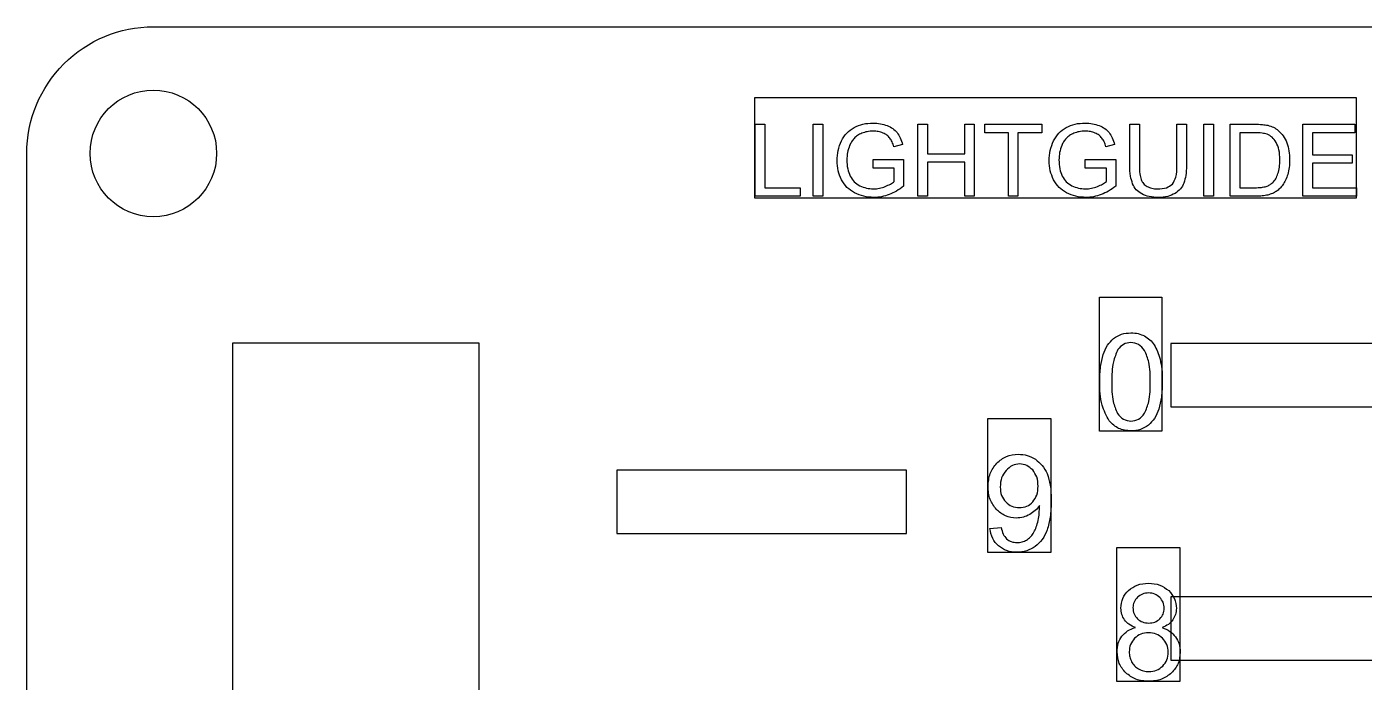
# Model space of a CAD drawing. Header units: millimetres. Extents: x -270 to -4, y 9 to 185.
# Drawn here: x -135.9 to -93.64, y 46.06 to 66.77 of the extents above; entities that cross this region are included whole.
import ezdxf

# ---------------------------------------------------------------- set-up
doc = ezdxf.new("R2010")
doc.units = ezdxf.units.MM
doc.layers.get('0').update_dxf_attribs({"linetype": 'CONTINUOUS'})

msp = doc.modelspace()

# ---------------------------------------------------------------- linework, layer by layer
for p, q in [((-112.88, 61.413), (-112.88, 63.685)), ((-112.88, 63.685), (-112.579, 63.685)), ((-112.579, 63.685), (-112.579, 61.681)), ((-111.05, 61.413), (-111.05, 63.685)), ((-111.05, 63.685), (-110.75, 63.685)), ((-110.75, 63.685), (-110.75, 61.413)), ((-107.741, 61.413), (-107.741, 63.685)), ((-107.741, 63.685), (-107.44, 63.685)), ((-107.44, 63.685), (-107.44, 62.752)), ((-106.258, 62.752), (-106.258, 63.685)), ((-106.258, 63.685), (-105.958, 63.685)), ((-105.958, 63.685), (-105.958, 61.413)), ((-105.628, 63.417), (-105.628, 63.685)), ((-105.628, 63.685), (-103.826, 63.685)), ((-104.879, 63.417), (-105.628, 63.417)), ((-104.879, 61.413), (-104.879, 63.417)), ((-103.826, 63.417), (-104.578, 63.417)), ((-104.578, 63.417), (-104.578, 61.413)), ((-103.826, 63.685), (-103.826, 63.417)), ((-101.043, 62.372), (-101.043, 63.685)), ((-101.043, 63.685), (-100.743, 63.685)), ((-100.743, 63.685), (-100.743, 62.374)), ((-99.557, 63.685), (-99.256, 63.685)), ((-99.557, 62.374), (-99.557, 63.685)), ((-99.256, 63.685), (-99.256, 62.372)), ((-98.704, 61.413), (-98.704, 63.685)), ((-98.704, 63.685), (-98.403, 63.685)), ((-98.403, 63.685), (-98.403, 61.413)), ((-97.873, 61.413), (-97.873, 63.685)), ((-97.873, 63.685), (-97.09, 63.685)), ((-97.095, 63.417), (-97.572, 63.417)), ((-97.572, 63.417), (-97.572, 61.681)), ((-95.574, 61.413), (-95.574, 63.685)), ((-95.574, 63.685), (-93.931, 63.685)), ((-93.931, 63.417), (-95.273, 63.417)), ((-95.273, 63.417), (-95.273, 62.721)), ((-93.931, 63.685), (-93.931, 63.417)), ((-108.227, 63.05), (-108.499, 62.975)), ((-101.525, 63.05), (-101.797, 62.975)), ((-109.156, 62.571), (-108.193, 62.572)), ((-109.156, 62.304), (-109.156, 62.571)), ((-108.193, 62.572), (-108.193, 61.729)), ((-107.44, 62.752), (-106.258, 62.752)), ((-102.454, 62.571), (-101.491, 62.572)), ((-102.454, 62.304), (-102.454, 62.571)), ((-101.491, 62.572), (-101.491, 61.729)), ((-95.273, 62.721), (-94.016, 62.721)), ((-94.016, 62.721), (-94.016, 62.454)), ((-108.488, 62.304), (-109.156, 62.304)), ((-108.488, 61.881), (-108.488, 62.304)), ((-106.258, 62.484), (-107.44, 62.484)), ((-107.44, 62.484), (-107.44, 61.413)), ((-106.258, 61.413), (-106.258, 62.484)), ((-101.786, 62.304), (-102.454, 62.304)), ((-101.786, 61.881), (-101.786, 62.304)), ((-94.016, 62.454), (-95.273, 62.454)), ((-95.273, 62.454), (-95.273, 61.681)), ((-111.46, 61.413), (-112.88, 61.413)), ((-112.579, 61.681), (-111.46, 61.681)), ((-111.46, 61.681), (-111.46, 61.413)), ((-110.75, 61.413), (-111.05, 61.413)), ((-107.44, 61.413), (-107.741, 61.413)), ((-105.958, 61.413), (-106.258, 61.413)), ((-104.578, 61.413), (-104.879, 61.413)), ((-98.403, 61.413), (-98.704, 61.413)), ((-97.053, 61.413), (-97.873, 61.413)), ((-97.572, 61.681), (-97.087, 61.681)), ((-93.878, 61.413), (-95.574, 61.413)), ((-95.273, 61.681), (-93.878, 61.681)), ((-93.878, 61.681), (-93.878, 61.413)), ((-105.467, 50.92), (-105.109, 50.953))]:
    msp.add_line(p, q)
msp.add_lwpolyline([(-71.95, 62.766), (-71.95, 12.746, -0.414214), (-75.95, 8.746), (-131.9, 8.746, -0.414214), (-135.9, 12.746), (-135.9, 62.766, -0.414214), (-131.9, 66.766), (-75.95, 66.766, -0.414214)], format="xyb", close=True)
for points in [[(-93.888, 61.354), (-112.89, 61.354), (-112.89, 64.529), (-93.888, 64.529)], [(-100.029, 53.991), (-102.005, 53.991), (-102.005, 58.225), (-100.029, 58.225)], [(-121.6, 56.766), (-129.4, 56.766), (-129.4, 18.746), (-121.6, 18.746)], [(-90.6, 56.756), (-99.75, 56.756), (-99.75, 54.756), (-90.6, 54.756)], [(-103.54, 50.157), (-105.533, 50.157), (-105.533, 54.391), (-103.54, 54.391)], [(-108.1, 52.756), (-117.25, 52.756), (-117.25, 50.756), (-108.1, 50.756)], [(-99.46, 46.081), (-101.457, 46.081), (-101.457, 50.315), (-99.46, 50.315)], [(-90.6, 48.756), (-99.75, 48.756), (-99.75, 46.756), (-90.6, 46.756)]]:
    msp.add_lwpolyline(points, close=True)
at = {"extrusion": (0, 0, -1)}
for start, end in [(0, 180), (-180, 0)]:
    msp.add_arc((131.9, 62.766), 2, start, end, dxfattribs=at)
for points, knots in [([(-110.157, 63.158), (-110.106, 63.247), (-110.008, 63.421), (-109.84, 63.531), (-109.757, 63.585)], [0, 0, 0, 0, 0.03023306, 0.05922923, 0.05922923, 0.05922923, 0.05922923]), ([(-109.757, 63.585), (-109.665, 63.625), (-109.474, 63.71), (-109.266, 63.719), (-109.158, 63.724)], [0, 0, 0, 0, 0.0299118, 0.0620763, 0.0620763, 0.0620763, 0.0620763]), ([(-109.513, 63.404), (-109.56, 63.382), (-109.65, 63.341), (-109.721, 63.272), (-109.755, 63.239)], [0, 0, 0, 0, 0.01540607, 0.02952897, 0.02952897, 0.02952897, 0.02952897]), ([(-109.156, 63.467), (-109.221, 63.465), (-109.343, 63.461), (-109.458, 63.422), (-109.513, 63.404)], [0, 0, 0, 0, 0.01928764, 0.03638215, 0.03638215, 0.03638215, 0.03638215]), ([(-109.158, 63.724), (-109.079, 63.721), (-108.926, 63.716), (-108.782, 63.668), (-108.712, 63.644)], [0, 0, 0, 0, 0.0235523, 0.04548878, 0.04548878, 0.04548878, 0.04548878]), ([(-108.843, 63.407), (-108.892, 63.425), (-108.993, 63.46), (-109.101, 63.465), (-109.156, 63.467)], [0, 0, 0, 0, 0.01554148, 0.03204217, 0.03204217, 0.03204217, 0.03204217]), ([(-108.626, 63.248), (-108.655, 63.28), (-108.717, 63.348), (-108.799, 63.387), (-108.843, 63.407)], [0, 0, 0, 0, 0.01284115, 0.02712912, 0.02712912, 0.02712912, 0.02712912]), ([(-108.712, 63.644), (-108.65, 63.616), (-108.531, 63.562), (-108.442, 63.467), (-108.399, 63.422)], [0, 0, 0, 0, 0.02017558, 0.03868247, 0.03868247, 0.03868247, 0.03868247]), ([(-108.399, 63.422), (-108.363, 63.368), (-108.286, 63.254), (-108.248, 63.121), (-108.227, 63.05)], [0, 0, 0, 0, 0.01921618, 0.0412181, 0.0412181, 0.0412181, 0.0412181]), ([(-103.455, 63.158), (-103.404, 63.247), (-103.306, 63.421), (-103.138, 63.531), (-103.056, 63.585)], [0, 0, 0, 0, 0.03023304, 0.05922921, 0.05922921, 0.05922921, 0.05922921]), ([(-103.056, 63.585), (-102.964, 63.625), (-102.773, 63.71), (-102.564, 63.719), (-102.456, 63.724)], [0, 0, 0, 0, 0.02991177, 0.06207627, 0.06207627, 0.06207627, 0.06207627]), ([(-102.811, 63.404), (-102.858, 63.382), (-102.948, 63.341), (-103.019, 63.272), (-103.053, 63.239)], [0, 0, 0, 0, 0.01540609, 0.02952896, 0.02952896, 0.02952896, 0.02952896]), ([(-102.454, 63.467), (-102.519, 63.465), (-102.641, 63.461), (-102.756, 63.422), (-102.811, 63.404)], [0, 0, 0, 0, 0.01928767, 0.03638218, 0.03638218, 0.03638218, 0.03638218]), ([(-102.456, 63.724), (-102.377, 63.721), (-102.224, 63.716), (-102.08, 63.668), (-102.01, 63.644)], [0, 0, 0, 0, 0.02355239, 0.04548887, 0.04548887, 0.04548887, 0.04548887]), ([(-102.141, 63.407), (-102.19, 63.425), (-102.291, 63.46), (-102.399, 63.465), (-102.454, 63.467)], [0, 0, 0, 0, 0.01554156, 0.03204217, 0.03204217, 0.03204217, 0.03204217]), ([(-101.924, 63.248), (-101.953, 63.28), (-102.015, 63.348), (-102.097, 63.387), (-102.141, 63.407)], [0, 0, 0, 0, 0.0128411, 0.02712911, 0.02712911, 0.02712911, 0.02712911]), ([(-102.01, 63.644), (-101.948, 63.616), (-101.829, 63.562), (-101.74, 63.467), (-101.698, 63.422)], [0, 0, 0, 0, 0.02017563, 0.03868241, 0.03868241, 0.03868241, 0.03868241]), ([(-101.698, 63.422), (-101.661, 63.368), (-101.584, 63.254), (-101.546, 63.121), (-101.525, 63.05)], [0, 0, 0, 0, 0.01921618, 0.04121813, 0.04121813, 0.04121813, 0.04121813]), ([(-96.706, 63.371), (-96.758, 63.384), (-96.885, 63.417), (-97.017, 63.417), (-97.095, 63.417)], [0, 0, 0, 0, 0.01615532, 0.03932268, 0.03932268, 0.03932268, 0.03932268]), ([(-97.09, 63.685), (-97.012, 63.685), (-96.876, 63.685), (-96.742, 63.662), (-96.685, 63.653)], [0, 0, 0, 0, 0.02338491, 0.04065031, 0.04065031, 0.04065031, 0.04065031]), ([(-96.685, 63.653), (-96.623, 63.635), (-96.502, 63.601), (-96.401, 63.527), (-96.352, 63.49)], [0, 0, 0, 0, 0.01917061, 0.03736995, 0.03736995, 0.03736995, 0.03736995]), ([(-96.352, 63.49), (-96.296, 63.435), (-96.181, 63.323), (-96.116, 63.177), (-96.083, 63.102)], [0, 0, 0, 0, 0.02337655, 0.04763669, 0.04763669, 0.04763669, 0.04763669]), ([(-110.295, 62.538), (-110.29, 62.646), (-110.279, 62.861), (-110.197, 63.059), (-110.157, 63.158)], [0, 0, 0, 0, 0.03225874, 0.06388253, 0.06388253, 0.06388253, 0.06388253]), ([(-109.899, 63.014), (-109.924, 62.942), (-109.976, 62.794), (-109.982, 62.637), (-109.985, 62.557)], [0, 0, 0, 0, 0.02291974, 0.04677694, 0.04677694, 0.04677694, 0.04677694]), ([(-109.755, 63.239), (-109.784, 63.204), (-109.841, 63.135), (-109.88, 63.054), (-109.899, 63.014)], [0, 0, 0, 0, 0.01350743, 0.0267606, 0.0267606, 0.0267606, 0.0267606]), ([(-108.499, 62.975), (-108.515, 63.028), (-108.546, 63.125), (-108.601, 63.21), (-108.626, 63.248)], [0, 0, 0, 0, 0.01653009, 0.03022279, 0.03022279, 0.03022279, 0.03022279]), ([(-103.594, 62.538), (-103.588, 62.646), (-103.577, 62.861), (-103.495, 63.059), (-103.455, 63.158)], [0, 0, 0, 0, 0.03225874, 0.06388252, 0.06388252, 0.06388252, 0.06388252]), ([(-103.197, 63.014), (-103.222, 62.942), (-103.274, 62.794), (-103.28, 62.637), (-103.283, 62.557)], [0, 0, 0, 0, 0.02291976, 0.04677695, 0.04677695, 0.04677695, 0.04677695]), ([(-103.053, 63.239), (-103.082, 63.204), (-103.14, 63.135), (-103.178, 63.054), (-103.197, 63.014)], [0, 0, 0, 0, 0.01350744, 0.0267606, 0.0267606, 0.0267606, 0.0267606]), ([(-101.797, 62.975), (-101.813, 63.028), (-101.844, 63.125), (-101.899, 63.21), (-101.924, 63.248)], [0, 0, 0, 0, 0.01653009, 0.03022282, 0.03022282, 0.03022282, 0.03022282]), ([(-96.421, 63.114), (-96.46, 63.172), (-96.534, 63.281), (-96.651, 63.342), (-96.706, 63.371)], [0, 0, 0, 0, 0.02058329, 0.03883834, 0.03883834, 0.03883834, 0.03883834]), ([(-96.304, 62.566), (-96.306, 62.673), (-96.31, 62.864), (-96.387, 63.038), (-96.421, 63.114)], [0, 0, 0, 0, 0.0316646, 0.05653894, 0.05653894, 0.05653894, 0.05653894]), ([(-96.083, 63.102), (-96.057, 63.018), (-96.003, 62.842), (-95.997, 62.658), (-95.994, 62.561)], [0, 0, 0, 0, 0.02619548, 0.05498169, 0.05498169, 0.05498169, 0.05498169]), ([(-109.985, 62.557), (-109.982, 62.463), (-109.977, 62.287), (-109.911, 62.124), (-109.881, 62.048)], [0, 0, 0, 0, 0.02802766, 0.05227719, 0.05227719, 0.05227719, 0.05227719]), ([(-103.283, 62.557), (-103.281, 62.463), (-103.275, 62.287), (-103.209, 62.124), (-103.179, 62.048)], [0, 0, 0, 0, 0.02802766, 0.05227719, 0.05227719, 0.05227719, 0.05227719]), ([(-96.364, 62.128), (-96.346, 62.194), (-96.309, 62.338), (-96.306, 62.486), (-96.304, 62.566)], [0, 0, 0, 0, 0.02047477, 0.04433785, 0.04433785, 0.04433785, 0.04433785]), ([(-95.994, 62.561), (-95.996, 62.48), (-96, 62.324), (-96.037, 62.174), (-96.054, 62.103)], [0, 0, 0, 0, 0.02446386, 0.04640905, 0.04640905, 0.04640905, 0.04640905]), ([(-110.156, 61.932), (-110.197, 62.026), (-110.28, 62.22), (-110.29, 62.43), (-110.295, 62.538)], [0, 0, 0, 0, 0.03056629, 0.06265375, 0.06265375, 0.06265375, 0.06265375]), ([(-103.454, 61.932), (-103.495, 62.026), (-103.578, 62.22), (-103.588, 62.43), (-103.594, 62.538)], [0, 0, 0, 0, 0.03056631, 0.06265377, 0.06265377, 0.06265377, 0.06265377]), ([(-100.956, 61.803), (-100.982, 61.884), (-101.039, 62.07), (-101.042, 62.264), (-101.043, 62.372)], [0, 0, 0, 0, 0.02551389, 0.05789098, 0.05789098, 0.05789098, 0.05789098]), ([(-100.743, 62.374), (-100.742, 62.288), (-100.742, 62.14), (-100.703, 61.997), (-100.688, 61.937)], [0, 0, 0, 0, 0.0257523, 0.04414665, 0.04414665, 0.04414665, 0.04414665]), ([(-99.698, 61.796), (-99.657, 61.867), (-99.556, 62.045), (-99.556, 62.251), (-99.557, 62.374)], [0, 0, 0, 0, 0.02438999, 0.06041361, 0.06041361, 0.06041361, 0.06041361]), ([(-99.256, 62.372), (-99.257, 62.269), (-99.26, 62.084), (-99.311, 61.907), (-99.333, 61.828)], [0, 0, 0, 0, 0.03079562, 0.05517954, 0.05517954, 0.05517954, 0.05517954]), ([(-96.53, 61.841), (-96.496, 61.881), (-96.423, 61.967), (-96.384, 62.072), (-96.364, 62.128)], [0, 0, 0, 0, 0.01573961, 0.03346586, 0.03346586, 0.03346586, 0.03346586]), ([(-109.743, 61.517), (-109.828, 61.57), (-109.999, 61.676), (-110.104, 61.847), (-110.156, 61.932)], [0, 0, 0, 0, 0.02973315, 0.05926686, 0.05926686, 0.05926686, 0.05926686]), ([(-109.881, 62.048), (-109.842, 61.985), (-109.766, 61.858), (-109.639, 61.782), (-109.576, 61.744)], [0, 0, 0, 0, 0.02197553, 0.04360846, 0.04360846, 0.04360846, 0.04360846]), ([(-109.576, 61.744), (-109.508, 61.716), (-109.373, 61.658), (-109.225, 61.649), (-109.151, 61.645)], [0, 0, 0, 0, 0.02192064, 0.04392004, 0.04392004, 0.04392004, 0.04392004]), ([(-109.151, 61.645), (-109.086, 61.648), (-108.956, 61.655), (-108.832, 61.698), (-108.77, 61.72)], [0, 0, 0, 0, 0.0193925, 0.0390546, 0.0390546, 0.0390546, 0.0390546]), ([(-108.77, 61.72), (-108.714, 61.744), (-108.613, 61.786), (-108.526, 61.852), (-108.488, 61.881)], [0, 0, 0, 0, 0.01810775, 0.03256891, 0.03256891, 0.03256891, 0.03256891]), ([(-108.193, 61.729), (-108.266, 61.674), (-108.409, 61.568), (-108.572, 61.497), (-108.651, 61.463)], [0, 0, 0, 0, 0.02732767, 0.05306218, 0.05306218, 0.05306218, 0.05306218]), ([(-103.041, 61.517), (-103.126, 61.57), (-103.297, 61.676), (-103.402, 61.847), (-103.454, 61.932)], [0, 0, 0, 0, 0.02973315, 0.05926684, 0.05926684, 0.05926684, 0.05926684]), ([(-103.179, 62.048), (-103.14, 61.985), (-103.064, 61.858), (-102.937, 61.782), (-102.874, 61.744)], [0, 0, 0, 0, 0.02197558, 0.04360849, 0.04360849, 0.04360849, 0.04360849]), ([(-102.874, 61.744), (-102.806, 61.716), (-102.671, 61.658), (-102.523, 61.649), (-102.449, 61.645)], [0, 0, 0, 0, 0.02192064, 0.04391998, 0.04391998, 0.04391998, 0.04391998]), ([(-102.449, 61.645), (-102.384, 61.648), (-102.254, 61.655), (-102.13, 61.698), (-102.068, 61.72)], [0, 0, 0, 0, 0.01939261, 0.03905466, 0.03905466, 0.03905466, 0.03905466]), ([(-102.068, 61.72), (-102.012, 61.744), (-101.912, 61.786), (-101.825, 61.852), (-101.786, 61.881)], [0, 0, 0, 0, 0.0181077, 0.03256885, 0.03256885, 0.03256885, 0.03256885]), ([(-101.491, 61.729), (-101.565, 61.674), (-101.707, 61.568), (-101.87, 61.497), (-101.949, 61.463)], [0, 0, 0, 0, 0.02732759, 0.0530621, 0.0530621, 0.0530621, 0.0530621]), ([(-100.667, 61.484), (-100.729, 61.525), (-100.854, 61.605), (-100.922, 61.737), (-100.956, 61.803)], [0, 0, 0, 0, 0.02200507, 0.04374209, 0.04374209, 0.04374209, 0.04374209]), ([(-100.688, 61.937), (-100.666, 61.893), (-100.622, 61.804), (-100.54, 61.749), (-100.498, 61.721)], [0, 0, 0, 0, 0.01450013, 0.02917839, 0.02917839, 0.02917839, 0.02917839]), ([(-100.498, 61.721), (-100.449, 61.699), (-100.345, 61.652), (-100.231, 61.648), (-100.17, 61.645)], [0, 0, 0, 0, 0.01595419, 0.03394125, 0.03394125, 0.03394125, 0.03394125]), ([(-100.17, 61.645), (-100.072, 61.647), (-99.898, 61.651), (-99.758, 61.752), (-99.698, 61.796)], [0, 0, 0, 0, 0.0286568, 0.05064449, 0.05064449, 0.05064449, 0.05064449]), ([(-99.333, 61.828), (-99.365, 61.764), (-99.431, 61.631), (-99.551, 61.545), (-99.613, 61.5)], [0, 0, 0, 0, 0.02126334, 0.0437015, 0.0437015, 0.0437015, 0.0437015]), ([(-97.087, 61.681), (-97.02, 61.682), (-96.901, 61.683), (-96.785, 61.711), (-96.734, 61.723)], [0, 0, 0, 0, 0.02008412, 0.03561698, 0.03561698, 0.03561698, 0.03561698]), ([(-96.734, 61.723), (-96.695, 61.737), (-96.62, 61.765), (-96.559, 61.816), (-96.53, 61.841)], [0, 0, 0, 0, 0.01254756, 0.02370983, 0.02370983, 0.02370983, 0.02370983]), ([(-96.209, 61.772), (-96.241, 61.731), (-96.301, 61.653), (-96.379, 61.594), (-96.416, 61.565)], [0, 0, 0, 0, 0.01533165, 0.02933064, 0.02933064, 0.02933064, 0.02933064]), ([(-96.054, 62.103), (-96.075, 62.04), (-96.113, 61.924), (-96.179, 61.82), (-96.209, 61.772)], [0, 0, 0, 0, 0.01953294, 0.03667362, 0.03667362, 0.03667362, 0.03667362]), ([(-109.134, 61.374), (-109.242, 61.379), (-109.454, 61.39), (-109.648, 61.476), (-109.743, 61.517)], [0, 0, 0, 0, 0.03215592, 0.06298632, 0.06298632, 0.06298632, 0.06298632]), ([(-108.651, 61.463), (-108.729, 61.437), (-108.887, 61.385), (-109.052, 61.378), (-109.134, 61.374)], [0, 0, 0, 0, 0.02479295, 0.04938876, 0.04938876, 0.04938876, 0.04938876]), ([(-102.432, 61.374), (-102.54, 61.379), (-102.752, 61.39), (-102.946, 61.476), (-103.041, 61.517)], [0, 0, 0, 0, 0.03215583, 0.06298634, 0.06298634, 0.06298634, 0.06298634]), ([(-101.949, 61.463), (-102.028, 61.437), (-102.185, 61.385), (-102.35, 61.378), (-102.432, 61.374)], [0, 0, 0, 0, 0.02479295, 0.04938876, 0.04938876, 0.04938876, 0.04938876]), ([(-100.144, 61.374), (-100.242, 61.377), (-100.423, 61.382), (-100.59, 61.452), (-100.667, 61.484)], [0, 0, 0, 0, 0.02915938, 0.05379912, 0.05379912, 0.05379912, 0.05379912]), ([(-99.613, 61.5), (-99.69, 61.463), (-99.857, 61.383), (-100.043, 61.377), (-100.144, 61.374)], [0, 0, 0, 0, 0.02523683, 0.05511173, 0.05511173, 0.05511173, 0.05511173]), ([(-96.688, 61.451), (-96.744, 61.44), (-96.865, 61.416), (-96.988, 61.414), (-97.053, 61.413)], [0, 0, 0, 0, 0.01731837, 0.03677934, 0.03677934, 0.03677934, 0.03677934]), ([(-96.416, 61.565), (-96.457, 61.542), (-96.542, 61.491), (-96.638, 61.465), (-96.688, 61.451)], [0, 0, 0, 0, 0.014053, 0.02953901, 0.02953901, 0.02953901, 0.02953901]), ([(-101.556, 56.918), (-101.476, 56.97), (-101.309, 57.078), (-101.111, 57.09), (-101.007, 57.096)], [0, 0, 0, 0, 0.02800158, 0.05858278, 0.05858278, 0.05858278, 0.05858278]), ([(-101.007, 57.096), (-100.929, 57.092), (-100.781, 57.086), (-100.644, 57.026), (-100.579, 56.998)], [0, 0, 0, 0, 0.02302389, 0.04423838, 0.04423838, 0.04423838, 0.04423838]), ([(-101.884, 56.413), (-101.845, 56.514), (-101.771, 56.706), (-101.625, 56.85), (-101.556, 56.918)], [0, 0, 0, 0, 0.0321076, 0.06089708, 0.06089708, 0.06089708, 0.06089708]), ([(-101.011, 56.788), (-101.092, 56.778), (-101.257, 56.759), (-101.365, 56.634), (-101.42, 56.571)], [0, 0, 0, 0, 0.02367778, 0.04785777, 0.04785777, 0.04785777, 0.04785777]), ([(-100.576, 56.542), (-100.636, 56.613), (-100.75, 56.751), (-100.927, 56.776), (-101.011, 56.788)], [0, 0, 0, 0, 0.02692483, 0.05160364, 0.05160364, 0.05160364, 0.05160364]), ([(-100.579, 56.998), (-100.52, 56.961), (-100.4, 56.886), (-100.317, 56.772), (-100.275, 56.714)], [0, 0, 0, 0, 0.02063495, 0.04188049, 0.04188049, 0.04188049, 0.04188049]), ([(-100.275, 56.714), (-100.237, 56.647), (-100.155, 56.505), (-100.111, 56.347), (-100.087, 56.264)], [0, 0, 0, 0, 0.02313685, 0.04898923, 0.04898923, 0.04898923, 0.04898923]), ([(-101.995, 55.548), (-101.993, 55.71), (-101.989, 56.003), (-101.916, 56.287), (-101.884, 56.413)], [0, 0, 0, 0, 0.04857707, 0.08747951, 0.08747951, 0.08747951, 0.08747951]), ([(-101.42, 56.571), (-101.476, 56.441), (-101.615, 56.116), (-101.613, 55.761), (-101.612, 55.548)], [0, 0, 0, 0, 0.0419824, 0.105056, 0.105056, 0.105056, 0.105056]), ([(-100.401, 55.548), (-100.399, 55.759), (-100.395, 56.103), (-100.525, 56.419), (-100.576, 56.542)], [0, 0, 0, 0, 0.062423, 0.1018201, 0.1018201, 0.1018201, 0.1018201]), ([(-100.087, 56.264), (-100.067, 56.16), (-100.022, 55.924), (-100.02, 55.683), (-100.019, 55.548)], [0, 0, 0, 0, 0.03160356, 0.07207631, 0.07207631, 0.07207631, 0.07207631]), ([(-101.695, 54.316), (-101.782, 54.478), (-101.987, 54.86), (-101.992, 55.297), (-101.995, 55.548)], [0, 0, 0, 0, 0.0545589, 0.1284238, 0.1284238, 0.1284238, 0.1284238]), ([(-101.612, 55.548), (-101.615, 55.337), (-101.618, 54.993), (-101.488, 54.677), (-101.438, 54.554)], [0, 0, 0, 0, 0.0622941, 0.1017156, 0.1017156, 0.1017156, 0.1017156]), ([(-100.576, 54.555), (-100.525, 54.678), (-100.396, 54.994), (-100.399, 55.337), (-100.401, 55.548)], [0, 0, 0, 0, 0.0394458, 0.1016111, 0.1016111, 0.1016111, 0.1016111]), ([(-100.019, 55.548), (-100.021, 55.386), (-100.025, 55.095), (-100.096, 54.812), (-100.128, 54.687)], [0, 0, 0, 0, 0.04826601, 0.08705101, 0.08705101, 0.08705101, 0.08705101]), ([(-101.438, 54.554), (-101.378, 54.482), (-101.265, 54.345), (-101.09, 54.319), (-101.007, 54.307)], [0, 0, 0, 0, 0.02690295, 0.05128811, 0.05128811, 0.05128811, 0.05128811]), ([(-101.007, 54.307), (-100.923, 54.32), (-100.748, 54.345), (-100.635, 54.483), (-100.576, 54.555)], [0, 0, 0, 0, 0.02439173, 0.05134812, 0.05134812, 0.05134812, 0.05134812]), ([(-100.128, 54.687), (-100.167, 54.585), (-100.241, 54.393), (-100.387, 54.249), (-100.456, 54.18)], [0, 0, 0, 0, 0.03209786, 0.06092822, 0.06092822, 0.06092822, 0.06092822]), ([(-101.007, 54.001), (-101.144, 54.013), (-101.411, 54.036), (-101.602, 54.224), (-101.695, 54.316)], [0, 0, 0, 0, 0.03989986, 0.07782348, 0.07782348, 0.07782348, 0.07782348]), ([(-100.456, 54.18), (-100.536, 54.128), (-100.703, 54.019), (-100.902, 54.007), (-101.007, 54.001)], [0, 0, 0, 0, 0.02808396, 0.0588223, 0.0588223, 0.0588223, 0.0588223]), ([(-105.251, 52.98), (-105.154, 53.062), (-104.957, 53.229), (-104.7, 53.25), (-104.57, 53.262)], [0, 0, 0, 0, 0.03717544, 0.07531972, 0.07531972, 0.07531972, 0.07531972]), ([(-104.57, 53.262), (-104.474, 53.255), (-104.282, 53.242), (-104.113, 53.149), (-104.029, 53.102)], [0, 0, 0, 0, 0.02857129, 0.05696339, 0.05696339, 0.05696339, 0.05696339]), ([(-105.523, 52.238), (-105.514, 52.382), (-105.496, 52.657), (-105.33, 52.876), (-105.251, 52.98)], [0, 0, 0, 0, 0.04215089, 0.08060704, 0.08060704, 0.08060704, 0.08060704]), ([(-104.524, 52.954), (-104.605, 52.944), (-104.771, 52.925), (-104.894, 52.81), (-104.956, 52.751)], [0, 0, 0, 0, 0.02374896, 0.04886417, 0.04886417, 0.04886417, 0.04886417]), ([(-104.114, 52.766), (-104.173, 52.82), (-104.289, 52.928), (-104.447, 52.945), (-104.524, 52.954)], [0, 0, 0, 0, 0.02349211, 0.0462304, 0.0462304, 0.0462304, 0.0462304]), ([(-104.029, 53.102), (-103.952, 53.043), (-103.794, 52.92), (-103.703, 52.741), (-103.657, 52.649)], [0, 0, 0, 0, 0.02892915, 0.05934061, 0.05934061, 0.05934061, 0.05934061]), ([(-104.956, 52.751), (-105.01, 52.676), (-105.122, 52.52), (-105.134, 52.327), (-105.14, 52.226)], [0, 0, 0, 0, 0.02703963, 0.05664788, 0.05664788, 0.05664788, 0.05664788]), ([(-103.944, 52.257), (-103.949, 52.356), (-103.958, 52.542), (-104.064, 52.694), (-104.114, 52.766)], [0, 0, 0, 0, 0.02904667, 0.05459597, 0.05459597, 0.05459597, 0.05459597]), ([(-103.657, 52.649), (-103.62, 52.529), (-103.535, 52.252), (-103.532, 51.962), (-103.53, 51.796)], [0, 0, 0, 0, 0.03728398, 0.08660826, 0.08660826, 0.08660826, 0.08660826]), ([(-105.262, 51.519), (-105.338, 51.62), (-105.498, 51.833), (-105.514, 52.099), (-105.523, 52.238)], [0, 0, 0, 0, 0.03717213, 0.07800227, 0.07800227, 0.07800227, 0.07800227]), ([(-105.14, 52.226), (-105.134, 52.135), (-105.123, 51.961), (-105.017, 51.822), (-104.966, 51.756)], [0, 0, 0, 0, 0.02658683, 0.05116811, 0.05116811, 0.05116811, 0.05116811]), ([(-104.11, 51.756), (-104.061, 51.825), (-103.957, 51.975), (-103.948, 52.159), (-103.944, 52.257)], [0, 0, 0, 0, 0.02492436, 0.05377705, 0.05377705, 0.05377705, 0.05377705]), ([(-104.966, 51.756), (-104.904, 51.703), (-104.779, 51.597), (-104.617, 51.582), (-104.535, 51.575)], [0, 0, 0, 0, 0.02376063, 0.04778035, 0.04778035, 0.04778035, 0.04778035]), ([(-104.535, 51.575), (-104.453, 51.582), (-104.291, 51.596), (-104.17, 51.703), (-104.11, 51.756)], [0, 0, 0, 0, 0.02396898, 0.04726517, 0.04726517, 0.04726517, 0.04726517]), ([(-103.902, 51.645), (-103.943, 51.588), (-104.027, 51.473), (-104.146, 51.396), (-104.207, 51.357)], [0, 0, 0, 0, 0.02081942, 0.04229173, 0.04229173, 0.04229173, 0.04229173]), ([(-103.956, 51.116), (-103.94, 51.191), (-103.907, 51.341), (-103.902, 51.494), (-103.9, 51.571)], [0, 0, 0, 0, 0.02291646, 0.04590316, 0.04590316, 0.04590316, 0.04590316]), ([(-103.9, 51.571), (-103.9, 51.581), (-103.901, 51.606), (-103.902, 51.631), (-103.902, 51.645)], [0, 0, 0, 0, 0.003101019, 0.007444599, 0.007444599, 0.007444599, 0.007444599]), ([(-103.53, 51.796), (-103.532, 51.621), (-103.537, 51.307), (-103.62, 51.005), (-103.656, 50.871)], [0, 0, 0, 0, 0.05226251, 0.09368977, 0.09368977, 0.09368977, 0.09368977]), ([(-104.626, 51.246), (-104.746, 51.258), (-104.988, 51.28), (-105.171, 51.439), (-105.262, 51.519)], [0, 0, 0, 0, 0.03539017, 0.07083342, 0.07083342, 0.07083342, 0.07083342]), ([(-104.207, 51.357), (-104.273, 51.325), (-104.405, 51.26), (-104.552, 51.251), (-104.626, 51.246)], [0, 0, 0, 0, 0.02176985, 0.04367495, 0.04367495, 0.04367495, 0.04367495]), ([(-105.196, 50.365), (-105.264, 50.44), (-105.407, 50.598), (-105.446, 50.809), (-105.467, 50.92)], [0, 0, 0, 0, 0.02981785, 0.06283564, 0.06283564, 0.06283564, 0.06283564]), ([(-105.109, 50.953), (-105.093, 50.877), (-105.065, 50.741), (-104.976, 50.634), (-104.936, 50.587)], [0, 0, 0, 0, 0.02273911, 0.04105568, 0.04105568, 0.04105568, 0.04105568]), ([(-104.306, 50.552), (-104.265, 50.58), (-104.182, 50.638), (-104.124, 50.72), (-104.094, 50.761)], [0, 0, 0, 0, 0.01491137, 0.03002339, 0.03002339, 0.03002339, 0.03002339]), ([(-104.094, 50.761), (-104.067, 50.812), (-104.007, 50.925), (-103.974, 51.048), (-103.956, 51.116)], [0, 0, 0, 0, 0.01719445, 0.0381726, 0.0381726, 0.0381726, 0.0381726]), ([(-103.656, 50.871), (-103.701, 50.765), (-103.787, 50.562), (-103.953, 50.416), (-104.031, 50.347)], [0, 0, 0, 0, 0.03412578, 0.06518598, 0.06518598, 0.06518598, 0.06518598]), ([(-104.615, 50.167), (-104.726, 50.174), (-104.939, 50.186), (-105.113, 50.307), (-105.196, 50.365)], [0, 0, 0, 0, 0.03267263, 0.06240714, 0.06240714, 0.06240714, 0.06240714]), ([(-104.936, 50.587), (-104.889, 50.554), (-104.79, 50.484), (-104.67, 50.477), (-104.607, 50.473)], [0, 0, 0, 0, 0.01692859, 0.03539046, 0.03539046, 0.03539046, 0.03539046]), ([(-104.031, 50.347), (-104.119, 50.295), (-104.299, 50.187), (-104.508, 50.174), (-104.615, 50.167)], [0, 0, 0, 0, 0.03022841, 0.06189099, 0.06189099, 0.06189099, 0.06189099]), ([(-104.607, 50.473), (-104.552, 50.476), (-104.447, 50.481), (-104.352, 50.529), (-104.306, 50.552)], [0, 0, 0, 0, 0.01621654, 0.03138567, 0.03138567, 0.03138567, 0.03138567]), ([(-101.087, 48.96), (-100.998, 49.026), (-100.811, 49.165), (-100.577, 49.178), (-100.455, 49.186)], [0, 0, 0, 0, 0.03244625, 0.06844307, 0.06844307, 0.06844307, 0.06844307]), ([(-100.455, 49.186), (-100.331, 49.178), (-100.095, 49.164), (-99.906, 49.022), (-99.816, 48.955)], [0, 0, 0, 0, 0.03627234, 0.06922954, 0.06922954, 0.06922954, 0.06922954]), ([(-101.325, 48.404), (-101.315, 48.51), (-101.296, 48.721), (-101.157, 48.881), (-101.087, 48.96)], [0, 0, 0, 0, 0.03101215, 0.06185367, 0.06185367, 0.06185367, 0.06185367]), ([(-100.804, 48.743), (-100.845, 48.696), (-100.926, 48.602), (-100.939, 48.478), (-100.945, 48.417)], [0, 0, 0, 0, 0.01832263, 0.03634194, 0.03634194, 0.03634194, 0.03634194]), ([(-100.451, 48.88), (-100.518, 48.875), (-100.65, 48.865), (-100.753, 48.783), (-100.804, 48.743)], [0, 0, 0, 0, 0.0197783, 0.03865634, 0.03865634, 0.03865634, 0.03865634]), ([(-100.098, 48.74), (-100.149, 48.781), (-100.252, 48.864), (-100.384, 48.874), (-100.451, 48.88)], [0, 0, 0, 0, 0.01902664, 0.03869132, 0.03869132, 0.03869132, 0.03869132]), ([(-99.957, 48.396), (-99.962, 48.461), (-99.974, 48.591), (-100.057, 48.691), (-100.098, 48.74)], [0, 0, 0, 0, 0.0191658, 0.03802114, 0.03802114, 0.03802114, 0.03802114]), ([(-99.816, 48.955), (-99.745, 48.874), (-99.605, 48.713), (-99.584, 48.5), (-99.574, 48.394)], [0, 0, 0, 0, 0.03133703, 0.06249587, 0.06249587, 0.06249587, 0.06249587]), ([(-101.213, 48.028), (-101.246, 48.084), (-101.313, 48.201), (-101.321, 48.335), (-101.325, 48.404)], [0, 0, 0, 0, 0.01918303, 0.03973388, 0.03973388, 0.03973388, 0.03973388]), ([(-100.945, 48.417), (-100.939, 48.349), (-100.93, 48.217), (-100.846, 48.115), (-100.806, 48.065)], [0, 0, 0, 0, 0.01983815, 0.03858502, 0.03858502, 0.03858502, 0.03858502]), ([(-100.094, 48.064), (-100.054, 48.112), (-99.973, 48.208), (-99.962, 48.333), (-99.957, 48.396)], [0, 0, 0, 0, 0.01825376, 0.03668944, 0.03668944, 0.03668944, 0.03668944]), ([(-99.574, 48.394), (-99.578, 48.327), (-99.586, 48.196), (-99.652, 48.082), (-99.685, 48.027)], [0, 0, 0, 0, 0.01990747, 0.03880101, 0.03880101, 0.03880101, 0.03880101]), ([(-101.297, 47.515), (-101.24, 47.576), (-101.122, 47.704), (-100.956, 47.758), (-100.87, 47.786)], [0, 0, 0, 0, 0.02472125, 0.05136106, 0.05136106, 0.05136106, 0.05136106]), ([(-100.87, 47.786), (-100.941, 47.816), (-101.074, 47.871), (-101.169, 47.978), (-101.213, 48.028)], [0, 0, 0, 0, 0.02262583, 0.04246831, 0.04246831, 0.04246831, 0.04246831]), ([(-100.806, 48.065), (-100.755, 48.026), (-100.65, 47.943), (-100.516, 47.934), (-100.446, 47.929)], [0, 0, 0, 0, 0.01892147, 0.03925994, 0.03925994, 0.03925994, 0.03925994]), ([(-100.446, 47.929), (-100.379, 47.934), (-100.247, 47.943), (-100.144, 48.025), (-100.094, 48.064)], [0, 0, 0, 0, 0.01985024, 0.03853429, 0.03853429, 0.03853429, 0.03853429]), ([(-99.685, 48.027), (-99.728, 47.977), (-99.822, 47.871), (-99.952, 47.816), (-100.021, 47.786)], [0, 0, 0, 0, 0.01962251, 0.04180023, 0.04180023, 0.04180023, 0.04180023]), ([(-100.021, 47.786), (-99.934, 47.753), (-99.769, 47.689), (-99.652, 47.556), (-99.596, 47.493)], [0, 0, 0, 0, 0.02729573, 0.05230981, 0.05230981, 0.05230981, 0.05230981]), ([(-101.447, 47.019), (-101.442, 47.112), (-101.432, 47.29), (-101.341, 47.442), (-101.297, 47.515)], [0, 0, 0, 0, 0.02741316, 0.05243024, 0.05243024, 0.05243024, 0.05243024]), ([(-100.892, 47.451), (-100.942, 47.389), (-101.045, 47.263), (-101.058, 47.1), (-101.064, 47.017)], [0, 0, 0, 0, 0.02343364, 0.04769497, 0.04769497, 0.04769497, 0.04769497]), ([(-100.457, 47.625), (-100.54, 47.618), (-100.703, 47.605), (-100.83, 47.502), (-100.892, 47.451)], [0, 0, 0, 0, 0.02439304, 0.04784811, 0.04784811, 0.04784811, 0.04784811]), ([(-100.009, 47.449), (-100.073, 47.501), (-100.204, 47.605), (-100.372, 47.618), (-100.457, 47.625)], [0, 0, 0, 0, 0.02405788, 0.04907041, 0.04907041, 0.04907041, 0.04907041]), ([(-99.83, 47.005), (-99.837, 47.09), (-99.851, 47.257), (-99.957, 47.386), (-100.009, 47.449)], [0, 0, 0, 0, 0.02494998, 0.04894283, 0.04894283, 0.04894283, 0.04894283]), ([(-99.596, 47.493), (-99.553, 47.421), (-99.466, 47.271), (-99.455, 47.098), (-99.45, 47.009)], [0, 0, 0, 0, 0.02476332, 0.05116416, 0.05116416, 0.05116416, 0.05116416]), ([(-101.172, 46.357), (-101.252, 46.452), (-101.414, 46.643), (-101.436, 46.893), (-101.447, 47.019)], [0, 0, 0, 0, 0.0362733, 0.07332242, 0.07332242, 0.07332242, 0.07332242]), ([(-101.064, 47.017), (-101.061, 46.964), (-101.054, 46.857), (-101.011, 46.759), (-100.989, 46.709)], [0, 0, 0, 0, 0.01577116, 0.03193516, 0.03193516, 0.03193516, 0.03193516]), ([(-100.004, 46.569), (-99.953, 46.631), (-99.85, 46.758), (-99.837, 46.921), (-99.83, 47.005)], [0, 0, 0, 0, 0.02343357, 0.04795376, 0.04795376, 0.04795376, 0.04795376]), ([(-99.45, 47.009), (-99.461, 46.885), (-99.484, 46.638), (-99.645, 46.45), (-99.725, 46.356)], [0, 0, 0, 0, 0.0364146, 0.07245439, 0.07245439, 0.07245439, 0.07245439]), ([(-100.989, 46.709), (-100.961, 46.663), (-100.904, 46.568), (-100.811, 46.509), (-100.765, 46.479)], [0, 0, 0, 0, 0.01619563, 0.03254095, 0.03254095, 0.03254095, 0.03254095]), ([(-100.444, 46.397), (-100.36, 46.404), (-100.196, 46.416), (-100.067, 46.519), (-100.004, 46.569)], [0, 0, 0, 0, 0.02471462, 0.04823517, 0.04823517, 0.04823517, 0.04823517]), ([(-100.448, 46.091), (-100.588, 46.1), (-100.857, 46.117), (-101.07, 46.28), (-101.172, 46.357)], [0, 0, 0, 0, 0.0410549, 0.0786072, 0.0786072, 0.0786072, 0.0786072]), ([(-100.765, 46.479), (-100.714, 46.455), (-100.613, 46.407), (-100.501, 46.401), (-100.444, 46.397)], [0, 0, 0, 0, 0.01662048, 0.03333374, 0.03333374, 0.03333374, 0.03333374]), ([(-99.725, 46.356), (-99.827, 46.279), (-100.041, 46.117), (-100.308, 46.1), (-100.448, 46.091)], [0, 0, 0, 0, 0.03751125, 0.07856199, 0.07856199, 0.07856199, 0.07856199])]:
    msp.add_open_spline(points, degree=3, knots=knots)

doc.saveas('drawing.dxf')
